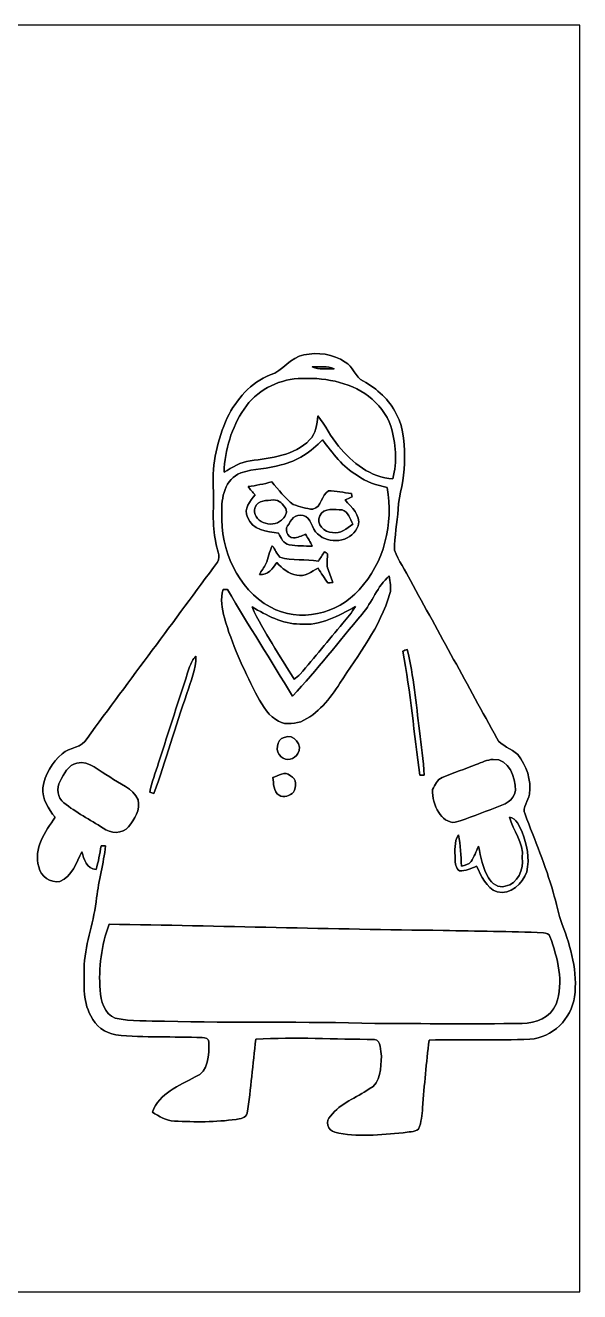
# Model space of a CAD drawing. Header units: centimetres. Extents: x -16.8 to 16.8, y -16.7 to 16.7.
# Drawn here: x 2.17 to 16.77, y -16.67 to 16.67 of the extents above; entities that cross this region are included whole.
import ezdxf

# ---------------------------------------------------------------- set-up
doc = ezdxf.new("R2010")
doc.units = ezdxf.units.CM
doc.header["$MEASUREMENT"] = 0
doc.layers.add('Layer 1', color=7, linetype='Continuous')

msp = doc.modelspace()

# ---------------------------------------------------------------- linework, layer by layer
at = {"layer": 'Layer 1', "color": 7}
for points, knots in [([(-16.77458, 16.66875), (-16.77458, 16.66875), (16.77458, 16.66875), (16.77458, 16.66875), (16.77458, 16.66875), (16.77458, 16.66875), (16.77458, -16.66875), (16.77458, -16.66875), (16.77458, -16.66875), (16.77458, -16.66875), (-16.77458, -16.66875), (-16.77458, -16.66875), (-16.77458, -16.66875), (-16.77458, -16.66875), (-16.77458, 16.66875), (-16.77458, 16.66875), (-16.77458, 16.66875), (-16.77458, 16.66875), (-16.77458, 16.66875), (-16.77458, 16.66875)], [0, 0, 0, 0, 0.16666667, 0.16666667, 0.16666667, 0.16666667, 0.33333333, 0.33333333, 0.33333333, 0.33333333, 0.5, 0.5, 0.5, 0.5, 0.66666667, 0.66666667, 0.66666667, 0.66666667, 1, 1, 1, 1]), ([(9.50595, 7.99465), (9.15317, 7.92939), (8.95879, 7.56955), (8.62224, 7.46337), (8.62224, 7.46337), (8.10472, 7.27216), (7.73148, 6.82025), (7.49088, 6.33836), (7.49088, 6.33836), (7.23371, 5.76368), (7.0866, 5.13045), (7.12223, 4.49897), (7.12223, 4.49897), (7.14446, 4.01849), (7.07461, 3.5306), (7.19208, 3.05788), (7.19208, 3.05788), (7.20055, 2.89207), (7.33496, 2.6991), (7.23371, 2.53824), (7.23371, 2.53824), (6.09, 0.98989), (4.93642, -0.55174), (3.79483, -2.10185), (3.79483, -2.10185), (3.66713, -2.35938), (3.34186, -2.33962), (3.13937, -2.50578), (3.13937, -2.50578), (2.87726, -2.7372), (2.68076, -3.05506), (2.62961, -3.40466), (2.62961, -3.40466), (2.6095, -3.7024), (2.78271, -3.95464), (2.95204, -4.18006), (2.95204, -4.18006), (2.69875, -4.56001), (2.37737, -4.99957), (2.52377, -5.48569), (2.52377, -5.48569), (2.57034, -5.74005), (2.82822, -5.91044), (3.08116, -5.87481), (3.08116, -5.87481), (3.39901, -5.72664), (3.51402, -5.37951), (3.65936, -5.08741), (3.65936, -5.08741), (3.71404, -5.28884), (3.78143, -5.52909), (4.03154, -5.55731), (4.03154, -5.55731), (4.09751, -5.35446), (4.12891, -5.14244), (4.16772, -4.93324), (4.16772, -4.93324), (4.20617, -4.93395), (4.24533, -4.93466), (4.28449, -4.93607), (4.28449, -4.93607), (4.23122, -5.39468), (4.10598, -5.84094), (4.04707, -6.29885), (4.04707, -6.29885), (3.98674, -6.89469), (3.75955, -7.46054), (3.72322, -8.05991), (3.72322, -8.05991), (3.7211, -8.51041), (3.66607, -8.99372), (3.89537, -9.4047), (3.89537, -9.4047), (4.0132, -9.6714), (4.27037, -9.85908), (4.55436, -9.90988), (4.55436, -9.90988), (5.31072, -9.98749), (6.07166, -9.94728), (6.83013, -9.97832), (6.83013, -9.97832), (6.90421, -9.98326), (7.02204, -10.0076), (7.00581, -10.10603), (7.00581, -10.10603), (7.00969, -10.42282), (7.00864, -10.88566), (6.64598, -11.01549), (6.64598, -11.01549), (6.21841, -11.24726), (5.69701, -11.44305), (5.51886, -11.93941), (5.51886, -11.93941), (5.69172, -12.0583), (5.87728, -12.1726), (6.09565, -12.17648), (6.09565, -12.17648), (6.63716, -12.20505), (7.18467, -12.20823), (7.72301, -12.13273), (7.72301, -12.13273), (7.82038, -12.11404), (7.99077, -12.10063), (8.01582, -11.97328), (8.01582, -11.97328), (8.11248, -11.32699), (8.16539, -10.67435), (8.24159, -10.02524), (8.24159, -10.02524), (9.28335, -9.95645), (10.32827, -10.02806), (11.37144, -10.027), (11.37144, -10.027), (11.55947, -10.06404), (11.52066, -10.32827), (11.54959, -10.4648), (11.54959, -10.4648), (11.53266, -10.7636), (11.54747, -11.18023), (11.23068, -11.33299), (11.23068, -11.33299), (10.88813, -11.56547), (10.46868, -11.70481), (10.21292, -12.04666), (10.21292, -12.04666), (10.06052, -12.16378), (10.14166, -12.43542), (10.32051, -12.46964), (10.32051, -12.46964), (10.90965, -12.61322), (11.52666, -12.53702), (12.12391, -12.48445), (12.12391, -12.48445), (12.25762, -12.45694), (12.41354, -12.47105), (12.53031, -12.3892), (12.53031, -12.3892), (12.60863, -12.21281), (12.61533, -12.01314), (12.63756, -11.82476), (12.63756, -11.82476), (12.68024, -11.23139), (12.73634, -10.63907), (12.80548, -10.04817), (12.80548, -10.04817), (13.69131, -10.01183), (14.57925, -10.06757), (15.46472, -10.02101), (15.46472, -10.02101), (16.05774, -9.98608), (16.55445, -9.4869), (16.63912, -8.90834), (16.63912, -8.90834), (16.72378, -8.25818), (16.54775, -7.60624), (16.31456, -7.0044), (16.31456, -7.0044), (16.21472, -6.72677), (16.15934, -6.43537), (16.07502, -6.1535), (16.07502, -6.1535), (15.87994, -5.45112), (15.59348, -4.77908), (15.3356, -4.09893), (15.3356, -4.09893), (15.25376, -3.91336), (15.42274, -3.75073), (15.45484, -3.57364), (15.45484, -3.57364), (15.50317, -3.20181), (15.37511, -2.82011), (15.14299, -2.53083), (15.14299, -2.53083), (14.98, -2.35832), (14.70731, -2.31528), (14.58807, -2.09938), (14.58807, -2.09938), (13.83912, -0.71155), (13.06936, 0.66534), (12.31935, 2.05281), (12.31935, 2.05281), (12.17824, 2.31951), (12.00256, 2.5714), (11.89214, 2.85186), (11.89214, 2.85186), (11.88861, 3.21381), (11.97504, 3.57046), (11.98951, 3.93206), (11.98951, 3.93206), (12.01491, 4.33634), (12.16378, 4.72511), (12.15602, 5.13221), (12.15602, 5.13221), (12.1606, 5.57177), (12.16907, 6.04555), (11.94082, 6.43819), (11.94082, 6.43819), (11.75914, 6.81461), (11.4367, 7.10001), (11.07687, 7.30038), (11.07687, 7.30038), (10.85779, 7.4101), (10.80699, 7.68667), (10.59568, 7.80521), (10.59568, 7.80521), (10.28277, 8.02252), (9.87284, 8.06485), (9.50595, 7.99465)], [0, 0, 0, 0, 0.01886792, 0.01886792, 0.01886792, 0.01886792, 0.03773585, 0.03773585, 0.03773585, 0.03773585, 0.05660377, 0.05660377, 0.05660377, 0.05660377, 0.0754717, 0.0754717, 0.0754717, 0.0754717, 0.09433962, 0.09433962, 0.09433962, 0.09433962, 0.11320755, 0.11320755, 0.11320755, 0.11320755, 0.13207547, 0.13207547, 0.13207547, 0.13207547, 0.1509434, 0.1509434, 0.1509434, 0.1509434, 0.16981132, 0.16981132, 0.16981132, 0.16981132, 0.18867925, 0.18867925, 0.18867925, 0.18867925, 0.20754717, 0.20754717, 0.20754717, 0.20754717, 0.22641509, 0.22641509, 0.22641509, 0.22641509, 0.24528302, 0.24528302, 0.24528302, 0.24528302, 0.26415094, 0.26415094, 0.26415094, 0.26415094, 0.28301887, 0.28301887, 0.28301887, 0.28301887, 0.30188679, 0.30188679, 0.30188679, 0.30188679, 0.32075472, 0.32075472, 0.32075472, 0.32075472, 0.33962264, 0.33962264, 0.33962264, 0.33962264, 0.35849057, 0.35849057, 0.35849057, 0.35849057, 0.37735849, 0.37735849, 0.37735849, 0.37735849, 0.39622642, 0.39622642, 0.39622642, 0.39622642, 0.41509434, 0.41509434, 0.41509434, 0.41509434, 0.43396226, 0.43396226, 0.43396226, 0.43396226, 0.45283019, 0.45283019, 0.45283019, 0.45283019, 0.47169811, 0.47169811, 0.47169811, 0.47169811, 0.49056604, 0.49056604, 0.49056604, 0.49056604, 0.50943396, 0.50943396, 0.50943396, 0.50943396, 0.52830189, 0.52830189, 0.52830189, 0.52830189, 0.54716981, 0.54716981, 0.54716981, 0.54716981, 0.56603774, 0.56603774, 0.56603774, 0.56603774, 0.58490566, 0.58490566, 0.58490566, 0.58490566, 0.60377358, 0.60377358, 0.60377358, 0.60377358, 0.62264151, 0.62264151, 0.62264151, 0.62264151, 0.64150943, 0.64150943, 0.64150943, 0.64150943, 0.66037736, 0.66037736, 0.66037736, 0.66037736, 0.67924528, 0.67924528, 0.67924528, 0.67924528, 0.69811321, 0.69811321, 0.69811321, 0.69811321, 0.71698113, 0.71698113, 0.71698113, 0.71698113, 0.73584906, 0.73584906, 0.73584906, 0.73584906, 0.75471698, 0.75471698, 0.75471698, 0.75471698, 0.77358491, 0.77358491, 0.77358491, 0.77358491, 0.79245283, 0.79245283, 0.79245283, 0.79245283, 0.81132075, 0.81132075, 0.81132075, 0.81132075, 0.83018868, 0.83018868, 0.83018868, 0.83018868, 0.8490566, 0.8490566, 0.8490566, 0.8490566, 0.86792453, 0.86792453, 0.86792453, 0.86792453, 0.88679245, 0.88679245, 0.88679245, 0.88679245, 0.90566038, 0.90566038, 0.90566038, 0.90566038, 0.9245283, 0.9245283, 0.9245283, 0.9245283, 0.94339623, 0.94339623, 0.94339623, 0.94339623, 0.96226415, 0.96226415, 0.96226415, 0.96226415, 1, 1, 1, 1]), ([(9.72467, 7.67715), (9.91799, 7.68138), (10.12049, 7.6962), (10.30676, 7.62952), (10.30676, 7.62952), (10.11132, 7.626), (9.90917, 7.59919), (9.72467, 7.67715)], [0, 0, 0, 0, 0.33333333, 0.33333333, 0.33333333, 0.33333333, 1, 1, 1, 1]), ([(9.36166, 7.36776), (10.00266, 7.40833), (10.68352, 7.29544), (11.21022, 6.90668), (11.21022, 6.90668), (11.46492, 6.69537), (11.69952, 6.43961), (11.79759, 6.11576), (11.79759, 6.11576), (11.93624, 5.66984), (11.97575, 5.18442), (11.85227, 4.72969), (11.85227, 4.72969), (11.26596, 4.76391), (10.78054, 5.15197), (10.42352, 5.59047), (10.42352, 5.59047), (10.20798, 5.83318), (10.08062, 6.13869), (9.87531, 6.38881), (9.87531, 6.38881), (9.8485, 6.16691), (9.83368, 5.92173), (9.66011, 5.75663), (9.66011, 5.75663), (9.25759, 5.33153), (8.63917, 5.28108), (8.09343, 5.20594), (8.09343, 5.20594), (7.83943, 5.17843), (7.62529, 5.02497), (7.40657, 4.90608), (7.40657, 4.90608), (7.42562, 5.49099), (7.60271, 6.08118), (7.93291, 6.56731), (7.93291, 6.56731), (8.25041, 7.04003), (8.7951, 7.33778), (9.36166, 7.36776)], [0, 0, 0, 0, 0.09090909, 0.09090909, 0.09090909, 0.09090909, 0.18181818, 0.18181818, 0.18181818, 0.18181818, 0.27272727, 0.27272727, 0.27272727, 0.27272727, 0.36363636, 0.36363636, 0.36363636, 0.36363636, 0.45454545, 0.45454545, 0.45454545, 0.45454545, 0.54545455, 0.54545455, 0.54545455, 0.54545455, 0.63636364, 0.63636364, 0.63636364, 0.63636364, 0.72727273, 0.72727273, 0.72727273, 0.72727273, 0.81818182, 0.81818182, 0.81818182, 0.81818182, 1, 1, 1, 1]), ([(8.90834, 5.09693), (9.33379, 5.18971), (9.69821, 5.44654), (9.99631, 5.75486), (9.99631, 5.75486), (10.26795, 5.41126), (10.53077, 5.03872), (10.91812, 4.81506), (10.91812, 4.81506), (11.14813, 4.64044), (11.42859, 4.57165), (11.70199, 4.49827), (11.70199, 4.49827), (11.87062, 3.55212), (11.6272, 2.51742), (10.96116, 1.80904), (10.96116, 1.80904), (10.40024, 1.16346), (9.38142, 0.93204), (8.6233, 1.35608), (8.6233, 1.35608), (7.75264, 1.8355), (7.30744, 2.86173), (7.34907, 3.82799), (7.34907, 3.82799), (7.32331, 4.22981), (7.42774, 4.72546), (7.84754, 4.88738), (7.84754, 4.88738), (8.18797, 5.0105), (8.56262, 4.98616), (8.90834, 5.09693), (8.90834, 5.09693), (8.90834, 5.09693), (8.90834, 5.09693), (8.90834, 5.09693)], [0, 0, 0, 0, 0.1, 0.1, 0.1, 0.1, 0.2, 0.2, 0.2, 0.2, 0.3, 0.3, 0.3, 0.3, 0.4, 0.4, 0.4, 0.4, 0.5, 0.5, 0.5, 0.5, 0.6, 0.6, 0.6, 0.6, 0.7, 0.7, 0.7, 0.7, 0.8, 0.8, 0.8, 0.8, 1, 1, 1, 1]), ([(8.03663, 4.52579), (8.09449, 4.45135), (8.15799, 4.38115), (8.22184, 4.31165), (8.22184, 4.31165), (8.09837, 4.14161), (7.90399, 3.94476), (8.02499, 3.7211), (8.02499, 3.7211), (8.13929, 3.39055), (8.54004, 3.33728), (8.83638, 3.29812), (8.83638, 3.29812), (8.90305, 3.17606), (8.97043, 3.01978), (9.12283, 2.99014), (9.12283, 2.99014), (9.32286, 2.96051), (9.52782, 2.96086), (9.73067, 2.95945), (9.73067, 2.95945), (9.67775, 3.06776), (9.61284, 3.16971), (9.5504, 3.27201), (9.5504, 3.27201), (9.44704, 3.23568), (9.34755, 3.17288), (9.23537, 3.17253), (9.23537, 3.17253), (9.06392, 3.18629), (8.97643, 3.42935), (9.11966, 3.54542), (9.11966, 3.54542), (9.18845, 3.71898), (9.36696, 3.83822), (9.55569, 3.73592), (9.55569, 3.73592), (9.74654, 3.62338), (9.72432, 3.33481), (9.93316, 3.2318), (9.93316, 3.2318), (10.24326, 2.98238), (10.81087, 3.10339), (10.9347, 3.49638), (10.9347, 3.49638), (11.02184, 3.78495), (10.75196, 3.97334), (10.59533, 4.17266), (10.59533, 4.17266), (10.65636, 4.20053), (10.71774, 4.22839), (10.77912, 4.25626), (10.77912, 4.25626), (10.77419, 4.27743), (10.76431, 4.32012), (10.75937, 4.34164), (10.75937, 4.34164), (10.55829, 4.37127), (10.35826, 4.41537), (10.15436, 4.41184), (10.15436, 4.41184), (9.96209, 4.30389), (9.98361, 3.98745), (9.74654, 3.92889), (9.74654, 3.92889), (9.56839, 3.93912), (9.39659, 4.00509), (9.22655, 4.05201), (9.22655, 4.05201), (9.01382, 4.22451), (8.83779, 4.439), (8.66246, 4.64855), (8.66246, 4.64855), (8.45608, 4.59564), (8.24794, 4.55048), (8.03663, 4.52579), (8.03663, 4.52579), (8.03663, 4.52579), (8.03663, 4.52579), (8.03663, 4.52579)], [0, 0, 0, 0, 0.04761905, 0.04761905, 0.04761905, 0.04761905, 0.0952381, 0.0952381, 0.0952381, 0.0952381, 0.14285714, 0.14285714, 0.14285714, 0.14285714, 0.19047619, 0.19047619, 0.19047619, 0.19047619, 0.23809524, 0.23809524, 0.23809524, 0.23809524, 0.28571429, 0.28571429, 0.28571429, 0.28571429, 0.33333333, 0.33333333, 0.33333333, 0.33333333, 0.38095238, 0.38095238, 0.38095238, 0.38095238, 0.42857143, 0.42857143, 0.42857143, 0.42857143, 0.47619048, 0.47619048, 0.47619048, 0.47619048, 0.52380952, 0.52380952, 0.52380952, 0.52380952, 0.57142857, 0.57142857, 0.57142857, 0.57142857, 0.61904762, 0.61904762, 0.61904762, 0.61904762, 0.66666667, 0.66666667, 0.66666667, 0.66666667, 0.71428571, 0.71428571, 0.71428571, 0.71428571, 0.76190476, 0.76190476, 0.76190476, 0.76190476, 0.80952381, 0.80952381, 0.80952381, 0.80952381, 0.85714286, 0.85714286, 0.85714286, 0.85714286, 0.9047619, 0.9047619, 0.9047619, 0.9047619, 1, 1, 1, 1]), ([(8.70832, 4.17407), (8.85014, 4.18289), (8.96232, 4.05977), (9.02899, 3.94723), (9.02899, 3.94723), (9.08932, 3.83469), (9.00148, 3.71263), (8.91752, 3.64208), (8.91752, 3.64208), (8.6801, 3.40572), (8.10436, 3.60468), (8.22396, 3.98074), (8.22396, 3.98074), (8.29028, 4.18218), (8.54004, 4.15396), (8.70832, 4.17407)], [0, 0, 0, 0, 0.2, 0.2, 0.2, 0.2, 0.4, 0.4, 0.4, 0.4, 0.6, 0.6, 0.6, 0.6, 1, 1, 1, 1]), ([(9.92822, 3.75849), (10.03512, 3.97898), (10.32439, 3.91442), (10.51772, 3.9116), (10.51772, 3.9116), (10.67823, 3.86009), (10.73221, 3.67489), (10.795, 3.53977), (10.795, 3.53977), (10.63907, 3.42724), (10.47574, 3.26813), (10.26266, 3.31646), (10.26266, 3.31646), (10.0517, 3.32176), (9.82027, 3.53554), (9.92822, 3.75849)], [0, 0, 0, 0, 0.2, 0.2, 0.2, 0.2, 0.4, 0.4, 0.4, 0.4, 0.6, 0.6, 0.6, 0.6, 1, 1, 1, 1]), ([(8.67586, 2.96404), (8.59931, 2.8134), (8.57038, 2.64478), (8.50794, 2.48849), (8.50794, 2.48849), (8.45749, 2.39183), (8.388, 2.30681), (8.33755, 2.2098), (8.33755, 2.2098), (8.56297, 2.18581), (8.68539, 2.3689), (8.7951, 2.52554), (8.7951, 2.52554), (8.93374, 2.3689), (9.10802, 2.22956), (9.31862, 2.1904), (9.31862, 2.1904), (9.53241, 2.14383), (9.70597, 2.28812), (9.88377, 2.37878), (9.88377, 2.37878), (9.96562, 2.2479), (10.04923, 2.11772), (10.13566, 1.98967), (10.13566, 1.98967), (10.16952, 1.99284), (10.23691, 1.99919), (10.27077, 2.00237), (10.27077, 2.00237), (10.23126, 2.13325), (10.17129, 2.25813), (10.12966, 2.3876), (10.12966, 2.3876), (10.10779, 2.51072), (10.12931, 2.63596), (10.13354, 2.75943), (10.13354, 2.75943), (10.11308, 2.77178), (10.07251, 2.79576), (10.05205, 2.80776), (10.05205, 2.80776), (9.99666, 2.72838), (9.94516, 2.64619), (9.89189, 2.5654), (9.89189, 2.5654), (9.55534, 2.6229), (9.20256, 2.55799), (8.87483, 2.66876), (8.87483, 2.66876), (8.78664, 2.74884), (8.75559, 2.87514), (8.67586, 2.96404)], [0, 0, 0, 0, 0.07142857, 0.07142857, 0.07142857, 0.07142857, 0.14285714, 0.14285714, 0.14285714, 0.14285714, 0.21428571, 0.21428571, 0.21428571, 0.21428571, 0.28571429, 0.28571429, 0.28571429, 0.28571429, 0.35714286, 0.35714286, 0.35714286, 0.35714286, 0.42857143, 0.42857143, 0.42857143, 0.42857143, 0.5, 0.5, 0.5, 0.5, 0.57142857, 0.57142857, 0.57142857, 0.57142857, 0.64285714, 0.64285714, 0.64285714, 0.64285714, 0.71428571, 0.71428571, 0.71428571, 0.71428571, 0.78571429, 0.78571429, 0.78571429, 0.78571429, 0.85714286, 0.85714286, 0.85714286, 0.85714286, 1, 1, 1, 1]), ([(11.04053, 1.16734), (11.31464, 1.47638), (11.43635, 1.90641), (11.75879, 2.17311), (11.75879, 2.17311), (11.77431, 2.01965), (11.81876, 1.8602), (11.77325, 1.70815), (11.77325, 1.70815), (11.51961, 0.83185), (10.94246, 0.10583), (10.4581, -0.65052), (10.4581, -0.65052), (10.19387, -1.05304), (9.88342, -1.47108), (9.42446, -1.66335), (9.42446, -1.66335), (9.21173, -1.72861), (8.94997, -1.75719), (8.76829, -1.60267), (8.76829, -1.60267), (8.50582, -1.44886), (8.38059, -1.15288), (8.2356, -0.90064), (8.2356, -0.90064), (7.90857, -0.26811), (7.61224, 0.38382), (7.41398, 1.06927), (7.41398, 1.06927), (7.34624, 1.31198), (7.30744, 1.57268), (7.37764, 1.81892), (7.37764, 1.81892), (7.40692, 1.81751), (7.46513, 1.81504), (7.49406, 1.81363), (7.49406, 1.81363), (8.05145, 0.87066), (8.64164, -0.05221), (9.20785, -0.98989), (9.20785, -0.98989), (9.85802, -0.30621), (10.43199, 0.44697), (11.04053, 1.16734)], [0, 0, 0, 0, 0.08333333, 0.08333333, 0.08333333, 0.08333333, 0.16666667, 0.16666667, 0.16666667, 0.16666667, 0.25, 0.25, 0.25, 0.25, 0.33333333, 0.33333333, 0.33333333, 0.33333333, 0.41666667, 0.41666667, 0.41666667, 0.41666667, 0.5, 0.5, 0.5, 0.5, 0.58333333, 0.58333333, 0.58333333, 0.58333333, 0.66666667, 0.66666667, 0.66666667, 0.66666667, 0.75, 0.75, 0.75, 0.75, 0.83333333, 0.83333333, 0.83333333, 0.83333333, 1, 1, 1, 1]), ([(8.14317, 1.35643), (8.53369, 1.13877), (8.94009, 0.90382), (9.40294, 0.90593), (9.40294, 0.90593), (9.93775, 0.85513), (10.41435, 1.11654), (10.86414, 1.3656), (10.86414, 1.3656), (10.76854, 1.21038), (10.65671, 1.06574), (10.53747, 0.92816), (10.53747, 0.92816), (10.15224, 0.48789), (9.79699, 0.02293), (9.40964, -0.41487), (9.40964, -0.41487), (9.36237, -0.46567), (9.30522, -0.50483), (9.24913, -0.54434), (9.24913, -0.54434), (8.87307, 0.08431), (8.44797, 0.68862), (8.14317, 1.35643)], [0, 0, 0, 0, 0.14285714, 0.14285714, 0.14285714, 0.14285714, 0.28571429, 0.28571429, 0.28571429, 0.28571429, 0.42857143, 0.42857143, 0.42857143, 0.42857143, 0.57142857, 0.57142857, 0.57142857, 0.57142857, 0.71428571, 0.71428571, 0.71428571, 0.71428571, 1, 1, 1, 1]), ([(6.49605, -0.2226), (6.53097, -0.11677), (6.58636, -0.01834), (6.66538, 0.06103), (6.66538, 0.06103), (6.67138, -0.28293), (6.52462, -0.60113), (6.42549, -0.92357), (6.42549, -0.92357), (6.1214, -1.79423), (5.87869, -2.68534), (5.55731, -3.54965), (5.55731, -3.54965), (5.52979, -3.54295), (5.47441, -3.52954), (5.44689, -3.52284), (5.44689, -3.52284), (5.48993, -3.25508), (5.60634, -3.00849), (5.67937, -2.7492), (5.67937, -2.7492), (5.95171, -1.90712), (6.22441, -1.06504), (6.49605, -0.2226)], [0, 0, 0, 0, 0.14285714, 0.14285714, 0.14285714, 0.14285714, 0.28571429, 0.28571429, 0.28571429, 0.28571429, 0.42857143, 0.42857143, 0.42857143, 0.42857143, 0.57142857, 0.57142857, 0.57142857, 0.57142857, 0.71428571, 0.71428571, 0.71428571, 0.71428571, 1, 1, 1, 1]), ([(12.11086, 0.19226), (12.15108, 0.20779), (12.192, 0.22331), (12.23327, 0.23848), (12.23327, 0.23848), (12.40049, -0.46531), (12.46223, -1.18745), (12.55395, -1.90359), (12.55395, -1.90359), (12.59276, -2.29411), (12.6679, -2.68076), (12.67672, -3.07375), (12.67672, -3.07375), (12.63862, -3.07411), (12.60087, -3.07446), (12.56347, -3.07516), (12.56347, -3.07516), (12.41143, -1.98614), (12.32076, -0.88794), (12.11086, 0.19226)], [0, 0, 0, 0, 0.16666667, 0.16666667, 0.16666667, 0.16666667, 0.33333333, 0.33333333, 0.33333333, 0.33333333, 0.5, 0.5, 0.5, 0.5, 0.66666667, 0.66666667, 0.66666667, 0.66666667, 1, 1, 1, 1]), ([(8.99231, -2.07645), (9.23396, -1.95615), (9.50031, -2.29306), (9.34685, -2.50119), (9.34685, -2.50119), (9.26924, -2.65571), (9.04134, -2.71251), (8.91364, -2.58692), (8.91364, -2.58692), (8.74642, -2.46098), (8.77782, -2.12972), (8.99231, -2.07645)], [0, 0, 0, 0, 0.25, 0.25, 0.25, 0.25, 0.5, 0.5, 0.5, 0.5, 1, 1, 1, 1]), ([(14.49423, -2.65536), (14.91474, -2.63701), (15.08689, -3.12738), (15.08054, -3.47416), (15.08054, -3.47416), (15.04915, -3.74967), (14.77186, -3.84704), (14.54961, -3.93277), (14.54961, -3.93277), (14.19472, -4.05518), (13.85006, -4.20758), (13.48952, -4.31236), (13.48952, -4.31236), (13.30784, -4.33388), (13.1505, -4.19523), (13.05983, -4.0513), (13.05983, -4.0513), (12.95506, -3.86891), (12.88732, -3.6576), (12.89897, -3.44558), (12.89897, -3.44558), (12.96106, -3.32881), (13.02032, -3.18805), (13.15226, -3.13549), (13.15226, -3.13549), (13.44471, -3.00778), (13.75022, -2.91253), (14.04549, -2.79083), (14.04549, -2.79083), (14.19154, -2.73614), (14.33583, -2.66347), (14.49423, -2.65536)], [0, 0, 0, 0, 0.11111111, 0.11111111, 0.11111111, 0.11111111, 0.22222222, 0.22222222, 0.22222222, 0.22222222, 0.33333333, 0.33333333, 0.33333333, 0.33333333, 0.44444444, 0.44444444, 0.44444444, 0.44444444, 0.55555556, 0.55555556, 0.55555556, 0.55555556, 0.66666667, 0.66666667, 0.66666667, 0.66666667, 0.77777778, 0.77777778, 0.77777778, 0.77777778, 1, 1, 1, 1]), ([(3.52601, -2.75202), (3.86821, -2.67335), (4.11974, -2.9778), (4.39667, -3.11679), (4.39667, -3.11679), (4.65208, -3.30059), (4.99921, -3.41136), (5.13856, -3.71793), (5.13856, -3.71793), (5.21159, -3.98533), (5.04684, -4.23157), (4.88774, -4.42948), (4.88774, -4.42948), (4.73146, -4.63338), (4.4069, -4.60622), (4.21675, -4.46229), (4.21675, -4.46229), (3.87279, -4.2418), (3.50485, -4.05518), (3.18629, -3.79801), (3.18629, -3.79801), (3.01096, -3.66748), (2.98803, -3.41171), (3.08504, -3.22721), (3.08504, -3.22721), (3.18347, -3.03883), (3.29777, -2.80247), (3.52601, -2.75202)], [0, 0, 0, 0, 0.125, 0.125, 0.125, 0.125, 0.25, 0.25, 0.25, 0.25, 0.375, 0.375, 0.375, 0.375, 0.5, 0.5, 0.5, 0.5, 0.625, 0.625, 0.625, 0.625, 0.75, 0.75, 0.75, 0.75, 1, 1, 1, 1]), ([(8.68645, -3.1369), (8.83744, -3.09492), (9.00747, -2.94675), (9.15458, -3.08575), (9.15458, -3.08575), (9.32109, -3.15807), (9.31862, -3.38455), (9.2329, -3.51825), (9.2329, -3.51825), (9.144, -3.61879), (8.9789, -3.67877), (8.8579, -3.59798), (8.8579, -3.59798), (8.69844, -3.50979), (8.71714, -3.28683), (8.68645, -3.1369)], [0, 0, 0, 0, 0.2, 0.2, 0.2, 0.2, 0.4, 0.4, 0.4, 0.4, 0.6, 0.6, 0.6, 0.6, 1, 1, 1, 1]), ([(14.92497, -4.17618), (15.11547, -4.21428), (15.18461, -4.41325), (15.25587, -4.56918), (15.25587, -4.56918), (15.37864, -4.89797), (15.46472, -5.26309), (15.37864, -5.61199), (15.37864, -5.61199), (15.27281, -5.92914), (14.95178, -6.22547), (14.59794, -6.14609), (14.59794, -6.14609), (14.30761, -6.04273), (14.18731, -5.7217), (14.05537, -5.46876), (14.05537, -5.46876), (13.9125, -5.52556), (13.76504, -5.59364), (13.60805, -5.58941), (13.60805, -5.58941), (13.51739, -5.51498), (13.47999, -5.38868), (13.49163, -5.27403), (13.49163, -5.27403), (13.48881, -5.06448), (13.46271, -4.83164), (13.57806, -4.64502), (13.57806, -4.64502), (13.64368, -4.91278), (13.64051, -5.19077), (13.65885, -5.46453), (13.65885, -5.46453), (13.7481, -5.43807), (13.85782, -5.42925), (13.91426, -5.34458), (13.91426, -5.34458), (13.99928, -5.22146), (14.04197, -5.07541), (14.11111, -4.94383), (14.11111, -4.94383), (14.17355, -5.2264), (14.21624, -5.52415), (14.36793, -5.77638), (14.36793, -5.77638), (14.45648, -5.92667), (14.62722, -6.04908), (14.81208, -5.99546), (14.81208, -5.99546), (15.15181, -5.92878), (15.29891, -5.5499), (15.26293, -5.2391), (15.26293, -5.2391), (15.30385, -4.84893), (15.02375, -4.53531), (14.92497, -4.17618)], [0, 0, 0, 0, 0.06666667, 0.06666667, 0.06666667, 0.06666667, 0.13333333, 0.13333333, 0.13333333, 0.13333333, 0.2, 0.2, 0.2, 0.2, 0.26666667, 0.26666667, 0.26666667, 0.26666667, 0.33333333, 0.33333333, 0.33333333, 0.33333333, 0.4, 0.4, 0.4, 0.4, 0.46666667, 0.46666667, 0.46666667, 0.46666667, 0.53333333, 0.53333333, 0.53333333, 0.53333333, 0.6, 0.6, 0.6, 0.6, 0.66666667, 0.66666667, 0.66666667, 0.66666667, 0.73333333, 0.73333333, 0.73333333, 0.73333333, 0.8, 0.8, 0.8, 0.8, 0.86666667, 0.86666667, 0.86666667, 0.86666667, 1, 1, 1, 1]), ([(4.3755, -6.9977), (7.31026, -7.03474), (10.24361, -7.12823), (13.17837, -7.15927), (13.17837, -7.15927), (14.05961, -7.18256), (14.9419, -7.17867), (15.82279, -7.22066), (15.82279, -7.22066), (15.89052, -7.22418), (15.97201, -7.24782), (15.99142, -7.32226), (15.99142, -7.32226), (16.18968, -7.88282), (16.36748, -8.51641), (16.15228, -9.09602), (16.15228, -9.09602), (16.0087, -9.45409), (15.61818, -9.60967), (15.25729, -9.60579), (15.25729, -9.60579), (13.964, -9.62625), (12.67037, -9.6079), (11.37708, -9.61214), (11.37708, -9.61214), (9.5317, -9.54793), (7.68456, -9.59908), (5.83918, -9.55146), (5.83918, -9.55146), (5.40597, -9.531), (4.96217, -9.5691), (4.53743, -9.46609), (4.53743, -9.46609), (4.24215, -9.35567), (4.16101, -9.0103), (4.13949, -8.73125), (4.13949, -8.73125), (4.09469, -8.14529), (4.17654, -7.55015), (4.3755, -6.9977)], [0, 0, 0, 0, 0.09090909, 0.09090909, 0.09090909, 0.09090909, 0.18181818, 0.18181818, 0.18181818, 0.18181818, 0.27272727, 0.27272727, 0.27272727, 0.27272727, 0.36363636, 0.36363636, 0.36363636, 0.36363636, 0.45454545, 0.45454545, 0.45454545, 0.45454545, 0.54545455, 0.54545455, 0.54545455, 0.54545455, 0.63636364, 0.63636364, 0.63636364, 0.63636364, 0.72727273, 0.72727273, 0.72727273, 0.72727273, 0.81818182, 0.81818182, 0.81818182, 0.81818182, 1, 1, 1, 1])]:
    msp.add_open_spline(points, degree=3, knots=knots, dxfattribs=at)
at = {"layer": 'Layer 1', "color": 251}
for points, knots in [([(9.50595, 7.99465), (9.87284, 8.06485), (10.28277, 8.02252), (10.59568, 7.80521), (10.59568, 7.80521), (10.80699, 7.68667), (10.85779, 7.4101), (11.07687, 7.30038), (11.07687, 7.30038), (11.4367, 7.10001), (11.75914, 6.81461), (11.94082, 6.43819), (11.94082, 6.43819), (12.16907, 6.04555), (12.1606, 5.57177), (12.15602, 5.13221), (12.15602, 5.13221), (12.16378, 4.72511), (12.01491, 4.33634), (11.98951, 3.93206), (11.98951, 3.93206), (11.97504, 3.57046), (11.88861, 3.21381), (11.89214, 2.85186), (11.89214, 2.85186), (12.00256, 2.5714), (12.17824, 2.31951), (12.31935, 2.05281), (12.31935, 2.05281), (13.06936, 0.66534), (13.83912, -0.71155), (14.58807, -2.09938), (14.58807, -2.09938), (14.70731, -2.31528), (14.98, -2.35832), (15.14299, -2.53083), (15.14299, -2.53083), (15.37511, -2.82011), (15.50317, -3.20181), (15.45484, -3.57364), (15.45484, -3.57364), (15.42274, -3.75073), (15.25376, -3.91336), (15.3356, -4.09893), (15.3356, -4.09893), (15.59348, -4.77908), (15.87994, -5.45112), (16.07502, -6.1535), (16.07502, -6.1535), (16.15934, -6.43537), (16.21472, -6.72677), (16.31456, -7.0044), (16.31456, -7.0044), (16.54775, -7.60624), (16.72378, -8.25818), (16.63912, -8.90834), (16.63912, -8.90834), (16.55445, -9.4869), (16.05774, -9.98608), (15.46472, -10.02101), (15.46472, -10.02101), (14.57925, -10.06757), (13.69131, -10.01183), (12.80548, -10.04817), (12.80548, -10.04817), (12.73634, -10.63907), (12.68024, -11.23139), (12.63756, -11.82476), (12.63756, -11.82476), (12.61533, -12.01314), (12.60863, -12.21281), (12.53031, -12.3892), (12.53031, -12.3892), (12.41354, -12.47105), (12.25762, -12.45694), (12.12391, -12.48445), (12.12391, -12.48445), (11.52666, -12.53702), (10.90965, -12.61322), (10.32051, -12.46964), (10.32051, -12.46964), (10.14166, -12.43542), (10.06052, -12.16378), (10.21292, -12.04666), (10.21292, -12.04666), (10.46868, -11.70481), (10.88813, -11.56547), (11.23068, -11.33299), (11.23068, -11.33299), (11.54747, -11.18023), (11.53266, -10.7636), (11.54959, -10.4648), (11.54959, -10.4648), (11.52066, -10.32827), (11.55947, -10.06404), (11.37144, -10.027), (11.37144, -10.027), (10.32827, -10.02806), (9.28335, -9.95645), (8.24159, -10.02524), (8.24159, -10.02524), (8.16539, -10.67435), (8.11248, -11.32699), (8.01582, -11.97328), (8.01582, -11.97328), (7.99077, -12.10063), (7.82038, -12.11404), (7.72301, -12.13273), (7.72301, -12.13273), (7.18467, -12.20823), (6.63716, -12.20505), (6.09565, -12.17648), (6.09565, -12.17648), (5.87728, -12.1726), (5.69172, -12.0583), (5.51886, -11.93941), (5.51886, -11.93941), (5.69701, -11.44305), (6.21841, -11.24726), (6.64598, -11.01549), (6.64598, -11.01549), (7.00864, -10.88566), (7.00969, -10.42282), (7.00581, -10.10603), (7.00581, -10.10603), (7.02204, -10.0076), (6.90421, -9.98326), (6.83013, -9.97832), (6.83013, -9.97832), (6.07166, -9.94728), (5.31072, -9.98749), (4.55436, -9.90988), (4.55436, -9.90988), (4.27037, -9.85908), (4.0132, -9.6714), (3.89537, -9.4047), (3.89537, -9.4047), (3.66607, -8.99372), (3.7211, -8.51041), (3.72322, -8.05991), (3.72322, -8.05991), (3.75955, -7.46054), (3.98674, -6.89469), (4.04707, -6.29885), (4.04707, -6.29885), (4.10598, -5.84094), (4.23122, -5.39468), (4.28449, -4.93607), (4.28449, -4.93607), (4.24533, -4.93466), (4.20617, -4.93395), (4.16772, -4.93324), (4.16772, -4.93324), (4.12891, -5.14244), (4.09751, -5.35446), (4.03154, -5.55731), (4.03154, -5.55731), (3.78143, -5.52909), (3.71404, -5.28884), (3.65936, -5.08741), (3.65936, -5.08741), (3.51402, -5.37951), (3.39901, -5.72664), (3.08116, -5.87481), (3.08116, -5.87481), (2.82822, -5.91044), (2.57034, -5.74005), (2.52377, -5.48569), (2.52377, -5.48569), (2.37737, -4.99957), (2.69875, -4.56001), (2.95204, -4.18006), (2.95204, -4.18006), (2.78271, -3.95464), (2.6095, -3.7024), (2.62961, -3.40466), (2.62961, -3.40466), (2.68076, -3.05506), (2.87726, -2.7372), (3.13937, -2.50578), (3.13937, -2.50578), (3.34186, -2.33962), (3.66713, -2.35938), (3.79483, -2.10185), (3.79483, -2.10185), (4.93642, -0.55174), (6.09, 0.98989), (7.23371, 2.53824), (7.23371, 2.53824), (7.33496, 2.6991), (7.20055, 2.89207), (7.19208, 3.05788), (7.19208, 3.05788), (7.07461, 3.5306), (7.14446, 4.01849), (7.12223, 4.49897), (7.12223, 4.49897), (7.0866, 5.13045), (7.23371, 5.76368), (7.49088, 6.33836), (7.49088, 6.33836), (7.73148, 6.82025), (8.10472, 7.27216), (8.62224, 7.46337), (8.62224, 7.46337), (8.95879, 7.56955), (9.15317, 7.92939), (9.50595, 7.99465), (9.50595, 7.99465), (9.50595, 7.99465), (9.50595, 7.99465), (9.50595, 7.99465)], [0, 0, 0, 0, 0.01851852, 0.01851852, 0.01851852, 0.01851852, 0.03703704, 0.03703704, 0.03703704, 0.03703704, 0.05555556, 0.05555556, 0.05555556, 0.05555556, 0.07407407, 0.07407407, 0.07407407, 0.07407407, 0.09259259, 0.09259259, 0.09259259, 0.09259259, 0.11111111, 0.11111111, 0.11111111, 0.11111111, 0.12962963, 0.12962963, 0.12962963, 0.12962963, 0.14814815, 0.14814815, 0.14814815, 0.14814815, 0.16666667, 0.16666667, 0.16666667, 0.16666667, 0.18518519, 0.18518519, 0.18518519, 0.18518519, 0.2037037, 0.2037037, 0.2037037, 0.2037037, 0.22222222, 0.22222222, 0.22222222, 0.22222222, 0.24074074, 0.24074074, 0.24074074, 0.24074074, 0.25925926, 0.25925926, 0.25925926, 0.25925926, 0.27777778, 0.27777778, 0.27777778, 0.27777778, 0.2962963, 0.2962963, 0.2962963, 0.2962963, 0.31481481, 0.31481481, 0.31481481, 0.31481481, 0.33333333, 0.33333333, 0.33333333, 0.33333333, 0.35185185, 0.35185185, 0.35185185, 0.35185185, 0.37037037, 0.37037037, 0.37037037, 0.37037037, 0.38888889, 0.38888889, 0.38888889, 0.38888889, 0.40740741, 0.40740741, 0.40740741, 0.40740741, 0.42592593, 0.42592593, 0.42592593, 0.42592593, 0.44444444, 0.44444444, 0.44444444, 0.44444444, 0.46296296, 0.46296296, 0.46296296, 0.46296296, 0.48148148, 0.48148148, 0.48148148, 0.48148148, 0.5, 0.5, 0.5, 0.5, 0.51851852, 0.51851852, 0.51851852, 0.51851852, 0.53703704, 0.53703704, 0.53703704, 0.53703704, 0.55555556, 0.55555556, 0.55555556, 0.55555556, 0.57407407, 0.57407407, 0.57407407, 0.57407407, 0.59259259, 0.59259259, 0.59259259, 0.59259259, 0.61111111, 0.61111111, 0.61111111, 0.61111111, 0.62962963, 0.62962963, 0.62962963, 0.62962963, 0.64814815, 0.64814815, 0.64814815, 0.64814815, 0.66666667, 0.66666667, 0.66666667, 0.66666667, 0.68518519, 0.68518519, 0.68518519, 0.68518519, 0.7037037, 0.7037037, 0.7037037, 0.7037037, 0.72222222, 0.72222222, 0.72222222, 0.72222222, 0.74074074, 0.74074074, 0.74074074, 0.74074074, 0.75925926, 0.75925926, 0.75925926, 0.75925926, 0.77777778, 0.77777778, 0.77777778, 0.77777778, 0.7962963, 0.7962963, 0.7962963, 0.7962963, 0.81481481, 0.81481481, 0.81481481, 0.81481481, 0.83333333, 0.83333333, 0.83333333, 0.83333333, 0.85185185, 0.85185185, 0.85185185, 0.85185185, 0.87037037, 0.87037037, 0.87037037, 0.87037037, 0.88888889, 0.88888889, 0.88888889, 0.88888889, 0.90740741, 0.90740741, 0.90740741, 0.90740741, 0.92592593, 0.92592593, 0.92592593, 0.92592593, 0.94444444, 0.94444444, 0.94444444, 0.94444444, 0.96296296, 0.96296296, 0.96296296, 0.96296296, 1, 1, 1, 1]), ([(9.72467, 7.67715), (9.90917, 7.59919), (10.11132, 7.626), (10.30676, 7.62952), (10.30676, 7.62952), (10.12049, 7.6962), (9.91799, 7.68138), (9.72467, 7.67715), (9.72467, 7.67715), (9.72467, 7.67715), (9.72467, 7.67715), (9.72467, 7.67715)], [0, 0, 0, 0, 0.25, 0.25, 0.25, 0.25, 0.5, 0.5, 0.5, 0.5, 1, 1, 1, 1]), ([(9.36166, 7.36776), (8.7951, 7.33778), (8.25041, 7.04003), (7.93291, 6.56731), (7.93291, 6.56731), (7.60271, 6.08118), (7.42562, 5.49099), (7.40657, 4.90608), (7.40657, 4.90608), (7.62529, 5.02497), (7.83943, 5.17843), (8.09343, 5.20594), (8.09343, 5.20594), (8.63917, 5.28108), (9.25759, 5.33153), (9.66011, 5.75663), (9.66011, 5.75663), (9.83368, 5.92173), (9.8485, 6.16691), (9.87531, 6.38881), (9.87531, 6.38881), (10.08062, 6.13869), (10.20798, 5.83318), (10.42352, 5.59047), (10.42352, 5.59047), (10.78054, 5.15197), (11.26596, 4.76391), (11.85227, 4.72969), (11.85227, 4.72969), (11.97575, 5.18442), (11.93624, 5.66984), (11.79759, 6.11576), (11.79759, 6.11576), (11.69952, 6.43961), (11.46492, 6.69537), (11.21022, 6.90668), (11.21022, 6.90668), (10.68352, 7.29544), (10.00266, 7.40833), (9.36166, 7.36776), (9.36166, 7.36776), (9.36166, 7.36776), (9.36166, 7.36776), (9.36166, 7.36776)], [0, 0, 0, 0, 0.08333333, 0.08333333, 0.08333333, 0.08333333, 0.16666667, 0.16666667, 0.16666667, 0.16666667, 0.25, 0.25, 0.25, 0.25, 0.33333333, 0.33333333, 0.33333333, 0.33333333, 0.41666667, 0.41666667, 0.41666667, 0.41666667, 0.5, 0.5, 0.5, 0.5, 0.58333333, 0.58333333, 0.58333333, 0.58333333, 0.66666667, 0.66666667, 0.66666667, 0.66666667, 0.75, 0.75, 0.75, 0.75, 0.83333333, 0.83333333, 0.83333333, 0.83333333, 1, 1, 1, 1]), ([(8.90834, 5.09693), (8.56262, 4.98616), (8.18797, 5.0105), (7.84754, 4.88738), (7.84754, 4.88738), (7.42774, 4.72546), (7.32331, 4.22981), (7.34907, 3.82799), (7.34907, 3.82799), (7.30744, 2.86173), (7.75264, 1.8355), (8.6233, 1.35608), (8.6233, 1.35608), (9.38142, 0.93204), (10.40024, 1.16346), (10.96116, 1.80904), (10.96116, 1.80904), (11.6272, 2.51742), (11.87062, 3.55212), (11.70199, 4.49827), (11.70199, 4.49827), (11.42859, 4.57165), (11.14813, 4.64044), (10.91812, 4.81506), (10.91812, 4.81506), (10.53077, 5.03872), (10.26795, 5.41126), (9.99631, 5.75486), (9.99631, 5.75486), (9.69821, 5.44654), (9.33379, 5.18971), (8.90834, 5.09693), (8.90834, 5.09693), (8.90834, 5.09693), (8.90834, 5.09693), (8.90834, 5.09693)], [0, 0, 0, 0, 0.1, 0.1, 0.1, 0.1, 0.2, 0.2, 0.2, 0.2, 0.3, 0.3, 0.3, 0.3, 0.4, 0.4, 0.4, 0.4, 0.5, 0.5, 0.5, 0.5, 0.6, 0.6, 0.6, 0.6, 0.7, 0.7, 0.7, 0.7, 0.8, 0.8, 0.8, 0.8, 1, 1, 1, 1]), ([(8.03663, 4.52579), (8.24794, 4.55048), (8.45608, 4.59564), (8.66246, 4.64855), (8.66246, 4.64855), (8.83779, 4.439), (9.01382, 4.22451), (9.22655, 4.05201), (9.22655, 4.05201), (9.39659, 4.00509), (9.56839, 3.93912), (9.74654, 3.92889), (9.74654, 3.92889), (9.98361, 3.98745), (9.96209, 4.30389), (10.15436, 4.41184), (10.15436, 4.41184), (10.35826, 4.41537), (10.55829, 4.37127), (10.75937, 4.34164), (10.75937, 4.34164), (10.76431, 4.32012), (10.77419, 4.27743), (10.77912, 4.25626), (10.77912, 4.25626), (10.71774, 4.22839), (10.65636, 4.20053), (10.59533, 4.17266), (10.59533, 4.17266), (10.75196, 3.97334), (11.02184, 3.78495), (10.9347, 3.49638), (10.9347, 3.49638), (10.81087, 3.10339), (10.24326, 2.98238), (9.93316, 3.2318), (9.93316, 3.2318), (9.72432, 3.33481), (9.74654, 3.62338), (9.55569, 3.73592), (9.55569, 3.73592), (9.36696, 3.83822), (9.18845, 3.71898), (9.11966, 3.54542), (9.11966, 3.54542), (8.97643, 3.42935), (9.06392, 3.18629), (9.23537, 3.17253), (9.23537, 3.17253), (9.34755, 3.17288), (9.44704, 3.23568), (9.5504, 3.27201), (9.5504, 3.27201), (9.61284, 3.16971), (9.67775, 3.06776), (9.73067, 2.95945), (9.73067, 2.95945), (9.52782, 2.96086), (9.32286, 2.96051), (9.12283, 2.99014), (9.12283, 2.99014), (8.97043, 3.01978), (8.90305, 3.17606), (8.83638, 3.29812), (8.83638, 3.29812), (8.54004, 3.33728), (8.13929, 3.39055), (8.02499, 3.7211), (8.02499, 3.7211), (7.90399, 3.94476), (8.09837, 4.14161), (8.22184, 4.31165), (8.22184, 4.31165), (8.15799, 4.38115), (8.09449, 4.45135), (8.03663, 4.52579), (8.03663, 4.52579), (8.03663, 4.52579), (8.03663, 4.52579), (8.03663, 4.52579)], [0, 0, 0, 0, 0.04761905, 0.04761905, 0.04761905, 0.04761905, 0.0952381, 0.0952381, 0.0952381, 0.0952381, 0.14285714, 0.14285714, 0.14285714, 0.14285714, 0.19047619, 0.19047619, 0.19047619, 0.19047619, 0.23809524, 0.23809524, 0.23809524, 0.23809524, 0.28571429, 0.28571429, 0.28571429, 0.28571429, 0.33333333, 0.33333333, 0.33333333, 0.33333333, 0.38095238, 0.38095238, 0.38095238, 0.38095238, 0.42857143, 0.42857143, 0.42857143, 0.42857143, 0.47619048, 0.47619048, 0.47619048, 0.47619048, 0.52380952, 0.52380952, 0.52380952, 0.52380952, 0.57142857, 0.57142857, 0.57142857, 0.57142857, 0.61904762, 0.61904762, 0.61904762, 0.61904762, 0.66666667, 0.66666667, 0.66666667, 0.66666667, 0.71428571, 0.71428571, 0.71428571, 0.71428571, 0.76190476, 0.76190476, 0.76190476, 0.76190476, 0.80952381, 0.80952381, 0.80952381, 0.80952381, 0.85714286, 0.85714286, 0.85714286, 0.85714286, 0.9047619, 0.9047619, 0.9047619, 0.9047619, 1, 1, 1, 1]), ([(8.70832, 4.17407), (8.54004, 4.15396), (8.29028, 4.18218), (8.22396, 3.98074), (8.22396, 3.98074), (8.10436, 3.60468), (8.6801, 3.40572), (8.91752, 3.64208), (8.91752, 3.64208), (9.00148, 3.71263), (9.08932, 3.83469), (9.02899, 3.94723), (9.02899, 3.94723), (8.96232, 4.05977), (8.85014, 4.18289), (8.70832, 4.17407), (8.70832, 4.17407), (8.70832, 4.17407), (8.70832, 4.17407), (8.70832, 4.17407)], [0, 0, 0, 0, 0.16666667, 0.16666667, 0.16666667, 0.16666667, 0.33333333, 0.33333333, 0.33333333, 0.33333333, 0.5, 0.5, 0.5, 0.5, 0.66666667, 0.66666667, 0.66666667, 0.66666667, 1, 1, 1, 1]), ([(9.92822, 3.75849), (9.82027, 3.53554), (10.0517, 3.32176), (10.26266, 3.31646), (10.26266, 3.31646), (10.47574, 3.26813), (10.63907, 3.42724), (10.795, 3.53977), (10.795, 3.53977), (10.73221, 3.67489), (10.67823, 3.86009), (10.51772, 3.9116), (10.51772, 3.9116), (10.32439, 3.91442), (10.03512, 3.97898), (9.92822, 3.75849)], [0, 0, 0, 0, 0.2, 0.2, 0.2, 0.2, 0.4, 0.4, 0.4, 0.4, 0.6, 0.6, 0.6, 0.6, 1, 1, 1, 1]), ([(8.67586, 2.96404), (8.75559, 2.87514), (8.78664, 2.74884), (8.87483, 2.66876), (8.87483, 2.66876), (9.20256, 2.55799), (9.55534, 2.6229), (9.89189, 2.5654), (9.89189, 2.5654), (9.94516, 2.64619), (9.99666, 2.72838), (10.05205, 2.80776), (10.05205, 2.80776), (10.07251, 2.79576), (10.11308, 2.77178), (10.13354, 2.75943), (10.13354, 2.75943), (10.12931, 2.63596), (10.10779, 2.51072), (10.12966, 2.3876), (10.12966, 2.3876), (10.17129, 2.25813), (10.23126, 2.13325), (10.27077, 2.00237), (10.27077, 2.00237), (10.23691, 1.99919), (10.16952, 1.99284), (10.13566, 1.98967), (10.13566, 1.98967), (10.04923, 2.11772), (9.96562, 2.2479), (9.88377, 2.37878), (9.88377, 2.37878), (9.70597, 2.28812), (9.53241, 2.14383), (9.31862, 2.1904), (9.31862, 2.1904), (9.10802, 2.22956), (8.93374, 2.3689), (8.7951, 2.52554), (8.7951, 2.52554), (8.68539, 2.3689), (8.56297, 2.18581), (8.33755, 2.2098), (8.33755, 2.2098), (8.388, 2.30681), (8.45749, 2.39183), (8.50794, 2.48849), (8.50794, 2.48849), (8.57038, 2.64478), (8.59931, 2.8134), (8.67586, 2.96404)], [0, 0, 0, 0, 0.07142857, 0.07142857, 0.07142857, 0.07142857, 0.14285714, 0.14285714, 0.14285714, 0.14285714, 0.21428571, 0.21428571, 0.21428571, 0.21428571, 0.28571429, 0.28571429, 0.28571429, 0.28571429, 0.35714286, 0.35714286, 0.35714286, 0.35714286, 0.42857143, 0.42857143, 0.42857143, 0.42857143, 0.5, 0.5, 0.5, 0.5, 0.57142857, 0.57142857, 0.57142857, 0.57142857, 0.64285714, 0.64285714, 0.64285714, 0.64285714, 0.71428571, 0.71428571, 0.71428571, 0.71428571, 0.78571429, 0.78571429, 0.78571429, 0.78571429, 0.85714286, 0.85714286, 0.85714286, 0.85714286, 1, 1, 1, 1]), ([(11.04053, 1.16734), (10.43199, 0.44697), (9.85802, -0.30621), (9.20785, -0.98989), (9.20785, -0.98989), (8.64164, -0.05221), (8.05145, 0.87066), (7.49406, 1.81363), (7.49406, 1.81363), (7.46513, 1.81504), (7.40692, 1.81751), (7.37764, 1.81892), (7.37764, 1.81892), (7.30744, 1.57268), (7.34624, 1.31198), (7.41398, 1.06927), (7.41398, 1.06927), (7.61224, 0.38382), (7.90857, -0.26811), (8.2356, -0.90064), (8.2356, -0.90064), (8.38059, -1.15288), (8.50582, -1.44886), (8.76829, -1.60267), (8.76829, -1.60267), (8.94997, -1.75719), (9.21173, -1.72861), (9.42446, -1.66335), (9.42446, -1.66335), (9.88342, -1.47108), (10.19387, -1.05304), (10.4581, -0.65052), (10.4581, -0.65052), (10.94246, 0.10583), (11.51961, 0.83185), (11.77325, 1.70815), (11.77325, 1.70815), (11.81876, 1.8602), (11.77431, 2.01965), (11.75879, 2.17311), (11.75879, 2.17311), (11.43635, 1.90641), (11.31464, 1.47638), (11.04053, 1.16734), (11.04053, 1.16734), (11.04053, 1.16734), (11.04053, 1.16734), (11.04053, 1.16734)], [0, 0, 0, 0, 0.07692308, 0.07692308, 0.07692308, 0.07692308, 0.15384615, 0.15384615, 0.15384615, 0.15384615, 0.23076923, 0.23076923, 0.23076923, 0.23076923, 0.30769231, 0.30769231, 0.30769231, 0.30769231, 0.38461538, 0.38461538, 0.38461538, 0.38461538, 0.46153846, 0.46153846, 0.46153846, 0.46153846, 0.53846154, 0.53846154, 0.53846154, 0.53846154, 0.61538462, 0.61538462, 0.61538462, 0.61538462, 0.69230769, 0.69230769, 0.69230769, 0.69230769, 0.76923077, 0.76923077, 0.76923077, 0.76923077, 0.84615385, 0.84615385, 0.84615385, 0.84615385, 1, 1, 1, 1]), ([(8.14317, 1.35643), (8.44797, 0.68862), (8.87307, 0.08431), (9.24913, -0.54434), (9.24913, -0.54434), (9.30522, -0.50483), (9.36237, -0.46567), (9.40964, -0.41487), (9.40964, -0.41487), (9.79699, 0.02293), (10.15224, 0.48789), (10.53747, 0.92816), (10.53747, 0.92816), (10.65671, 1.06574), (10.76854, 1.21038), (10.86414, 1.3656), (10.86414, 1.3656), (10.41435, 1.11654), (9.93775, 0.85513), (9.40294, 0.90593), (9.40294, 0.90593), (8.94009, 0.90382), (8.53369, 1.13877), (8.14317, 1.35643), (8.14317, 1.35643), (8.14317, 1.35643), (8.14317, 1.35643), (8.14317, 1.35643)], [0, 0, 0, 0, 0.125, 0.125, 0.125, 0.125, 0.25, 0.25, 0.25, 0.25, 0.375, 0.375, 0.375, 0.375, 0.5, 0.5, 0.5, 0.5, 0.625, 0.625, 0.625, 0.625, 0.75, 0.75, 0.75, 0.75, 1, 1, 1, 1]), ([(6.49605, -0.2226), (6.22441, -1.06504), (5.95171, -1.90712), (5.67937, -2.7492), (5.67937, -2.7492), (5.60634, -3.00849), (5.48993, -3.25508), (5.44689, -3.52284), (5.44689, -3.52284), (5.47441, -3.52954), (5.52979, -3.54295), (5.55731, -3.54965), (5.55731, -3.54965), (5.87869, -2.68534), (6.1214, -1.79423), (6.42549, -0.92357), (6.42549, -0.92357), (6.52462, -0.60113), (6.67138, -0.28293), (6.66538, 0.06103), (6.66538, 0.06103), (6.58636, -0.01834), (6.53097, -0.11677), (6.49605, -0.2226), (6.49605, -0.2226), (6.49605, -0.2226), (6.49605, -0.2226), (6.49605, -0.2226)], [0, 0, 0, 0, 0.125, 0.125, 0.125, 0.125, 0.25, 0.25, 0.25, 0.25, 0.375, 0.375, 0.375, 0.375, 0.5, 0.5, 0.5, 0.5, 0.625, 0.625, 0.625, 0.625, 0.75, 0.75, 0.75, 0.75, 1, 1, 1, 1]), ([(12.11086, 0.19226), (12.32076, -0.88794), (12.41143, -1.98614), (12.56347, -3.07516), (12.56347, -3.07516), (12.60087, -3.07446), (12.63862, -3.07411), (12.67672, -3.07375), (12.67672, -3.07375), (12.6679, -2.68076), (12.59276, -2.29411), (12.55395, -1.90359), (12.55395, -1.90359), (12.46223, -1.18745), (12.40049, -0.46531), (12.23327, 0.23848), (12.23327, 0.23848), (12.192, 0.22331), (12.15108, 0.20779), (12.11086, 0.19226), (12.11086, 0.19226), (12.11086, 0.19226), (12.11086, 0.19226), (12.11086, 0.19226)], [0, 0, 0, 0, 0.14285714, 0.14285714, 0.14285714, 0.14285714, 0.28571429, 0.28571429, 0.28571429, 0.28571429, 0.42857143, 0.42857143, 0.42857143, 0.42857143, 0.57142857, 0.57142857, 0.57142857, 0.57142857, 0.71428571, 0.71428571, 0.71428571, 0.71428571, 1, 1, 1, 1]), ([(8.99231, -2.07645), (8.77782, -2.12972), (8.74642, -2.46098), (8.91364, -2.58692), (8.91364, -2.58692), (9.04134, -2.71251), (9.26924, -2.65571), (9.34685, -2.50119), (9.34685, -2.50119), (9.50031, -2.29306), (9.23396, -1.95615), (8.99231, -2.07645), (8.99231, -2.07645), (8.99231, -2.07645), (8.99231, -2.07645), (8.99231, -2.07645)], [0, 0, 0, 0, 0.2, 0.2, 0.2, 0.2, 0.4, 0.4, 0.4, 0.4, 0.6, 0.6, 0.6, 0.6, 1, 1, 1, 1]), ([(14.49423, -2.65536), (14.33583, -2.66347), (14.19154, -2.73614), (14.04549, -2.79083), (14.04549, -2.79083), (13.75022, -2.91253), (13.44471, -3.00778), (13.15226, -3.13549), (13.15226, -3.13549), (13.02032, -3.18805), (12.96106, -3.32881), (12.89897, -3.44558), (12.89897, -3.44558), (12.88732, -3.6576), (12.95506, -3.86891), (13.05983, -4.0513), (13.05983, -4.0513), (13.1505, -4.19523), (13.30784, -4.33388), (13.48952, -4.31236), (13.48952, -4.31236), (13.85006, -4.20758), (14.19472, -4.05518), (14.54961, -3.93277), (14.54961, -3.93277), (14.77186, -3.84704), (15.04915, -3.74967), (15.08054, -3.47416), (15.08054, -3.47416), (15.08689, -3.12738), (14.91474, -2.63701), (14.49423, -2.65536), (14.49423, -2.65536), (14.49423, -2.65536), (14.49423, -2.65536), (14.49423, -2.65536)], [0, 0, 0, 0, 0.1, 0.1, 0.1, 0.1, 0.2, 0.2, 0.2, 0.2, 0.3, 0.3, 0.3, 0.3, 0.4, 0.4, 0.4, 0.4, 0.5, 0.5, 0.5, 0.5, 0.6, 0.6, 0.6, 0.6, 0.7, 0.7, 0.7, 0.7, 0.8, 0.8, 0.8, 0.8, 1, 1, 1, 1]), ([(3.52601, -2.75202), (3.29777, -2.80247), (3.18347, -3.03883), (3.08504, -3.22721), (3.08504, -3.22721), (2.98803, -3.41171), (3.01096, -3.66748), (3.18629, -3.79801), (3.18629, -3.79801), (3.50485, -4.05518), (3.87279, -4.2418), (4.21675, -4.46229), (4.21675, -4.46229), (4.4069, -4.60622), (4.73146, -4.63338), (4.88774, -4.42948), (4.88774, -4.42948), (5.04684, -4.23157), (5.21159, -3.98533), (5.13856, -3.71793), (5.13856, -3.71793), (4.99921, -3.41136), (4.65208, -3.30059), (4.39667, -3.11679), (4.39667, -3.11679), (4.11974, -2.9778), (3.86821, -2.67335), (3.52601, -2.75202), (3.52601, -2.75202), (3.52601, -2.75202), (3.52601, -2.75202), (3.52601, -2.75202)], [0, 0, 0, 0, 0.11111111, 0.11111111, 0.11111111, 0.11111111, 0.22222222, 0.22222222, 0.22222222, 0.22222222, 0.33333333, 0.33333333, 0.33333333, 0.33333333, 0.44444444, 0.44444444, 0.44444444, 0.44444444, 0.55555556, 0.55555556, 0.55555556, 0.55555556, 0.66666667, 0.66666667, 0.66666667, 0.66666667, 0.77777778, 0.77777778, 0.77777778, 0.77777778, 1, 1, 1, 1]), ([(8.68645, -3.1369), (8.71714, -3.28683), (8.69844, -3.50979), (8.8579, -3.59798), (8.8579, -3.59798), (8.9789, -3.67877), (9.144, -3.61879), (9.2329, -3.51825), (9.2329, -3.51825), (9.31862, -3.38455), (9.32109, -3.15807), (9.15458, -3.08575), (9.15458, -3.08575), (9.00747, -2.94675), (8.83744, -3.09492), (8.68645, -3.1369), (8.68645, -3.1369), (8.68645, -3.1369), (8.68645, -3.1369), (8.68645, -3.1369)], [0, 0, 0, 0, 0.16666667, 0.16666667, 0.16666667, 0.16666667, 0.33333333, 0.33333333, 0.33333333, 0.33333333, 0.5, 0.5, 0.5, 0.5, 0.66666667, 0.66666667, 0.66666667, 0.66666667, 1, 1, 1, 1]), ([(14.92497, -4.17618), (15.02375, -4.53531), (15.30385, -4.84893), (15.26293, -5.2391), (15.26293, -5.2391), (15.29891, -5.5499), (15.15181, -5.92878), (14.81208, -5.99546), (14.81208, -5.99546), (14.62722, -6.04908), (14.45648, -5.92667), (14.36793, -5.77638), (14.36793, -5.77638), (14.21624, -5.52415), (14.17355, -5.2264), (14.11111, -4.94383), (14.11111, -4.94383), (14.04197, -5.07541), (13.99928, -5.22146), (13.91426, -5.34458), (13.91426, -5.34458), (13.85782, -5.42925), (13.7481, -5.43807), (13.65885, -5.46453), (13.65885, -5.46453), (13.64051, -5.19077), (13.64368, -4.91278), (13.57806, -4.64502), (13.57806, -4.64502), (13.46271, -4.83164), (13.48881, -5.06448), (13.49163, -5.27403), (13.49163, -5.27403), (13.47999, -5.38868), (13.51739, -5.51498), (13.60805, -5.58941), (13.60805, -5.58941), (13.76504, -5.59364), (13.9125, -5.52556), (14.05537, -5.46876), (14.05537, -5.46876), (14.18731, -5.7217), (14.30761, -6.04273), (14.59794, -6.14609), (14.59794, -6.14609), (14.95178, -6.22547), (15.27281, -5.92914), (15.37864, -5.61199), (15.37864, -5.61199), (15.46472, -5.26309), (15.37864, -4.89797), (15.25587, -4.56918), (15.25587, -4.56918), (15.18461, -4.41325), (15.11547, -4.21428), (14.92497, -4.17618), (14.92497, -4.17618), (14.92497, -4.17618), (14.92497, -4.17618), (14.92497, -4.17618)], [0, 0, 0, 0, 0.0625, 0.0625, 0.0625, 0.0625, 0.125, 0.125, 0.125, 0.125, 0.1875, 0.1875, 0.1875, 0.1875, 0.25, 0.25, 0.25, 0.25, 0.3125, 0.3125, 0.3125, 0.3125, 0.375, 0.375, 0.375, 0.375, 0.4375, 0.4375, 0.4375, 0.4375, 0.5, 0.5, 0.5, 0.5, 0.5625, 0.5625, 0.5625, 0.5625, 0.625, 0.625, 0.625, 0.625, 0.6875, 0.6875, 0.6875, 0.6875, 0.75, 0.75, 0.75, 0.75, 0.8125, 0.8125, 0.8125, 0.8125, 0.875, 0.875, 0.875, 0.875, 1, 1, 1, 1]), ([(4.3755, -6.9977), (4.17654, -7.55015), (4.09469, -8.14529), (4.13949, -8.73125), (4.13949, -8.73125), (4.16101, -9.0103), (4.24215, -9.35567), (4.53743, -9.46609), (4.53743, -9.46609), (4.96217, -9.5691), (5.40597, -9.531), (5.83918, -9.55146), (5.83918, -9.55146), (7.68456, -9.59908), (9.5317, -9.54793), (11.37708, -9.61214), (11.37708, -9.61214), (12.67037, -9.6079), (13.964, -9.62625), (15.25729, -9.60579), (15.25729, -9.60579), (15.61818, -9.60967), (16.0087, -9.45409), (16.15228, -9.09602), (16.15228, -9.09602), (16.36748, -8.51641), (16.18968, -7.88282), (15.99142, -7.32226), (15.99142, -7.32226), (15.97201, -7.24782), (15.89052, -7.22418), (15.82279, -7.22066), (15.82279, -7.22066), (14.9419, -7.17867), (14.05961, -7.18256), (13.17837, -7.15927), (13.17837, -7.15927), (10.24361, -7.12823), (7.31026, -7.03474), (4.3755, -6.9977)], [0, 0, 0, 0, 0.09090909, 0.09090909, 0.09090909, 0.09090909, 0.18181818, 0.18181818, 0.18181818, 0.18181818, 0.27272727, 0.27272727, 0.27272727, 0.27272727, 0.36363636, 0.36363636, 0.36363636, 0.36363636, 0.45454545, 0.45454545, 0.45454545, 0.45454545, 0.54545455, 0.54545455, 0.54545455, 0.54545455, 0.63636364, 0.63636364, 0.63636364, 0.63636364, 0.72727273, 0.72727273, 0.72727273, 0.72727273, 0.81818182, 0.81818182, 0.81818182, 0.81818182, 1, 1, 1, 1])]:
    msp.add_open_spline(points, degree=3, knots=knots, dxfattribs=at)

doc.saveas('drawing.dxf')
